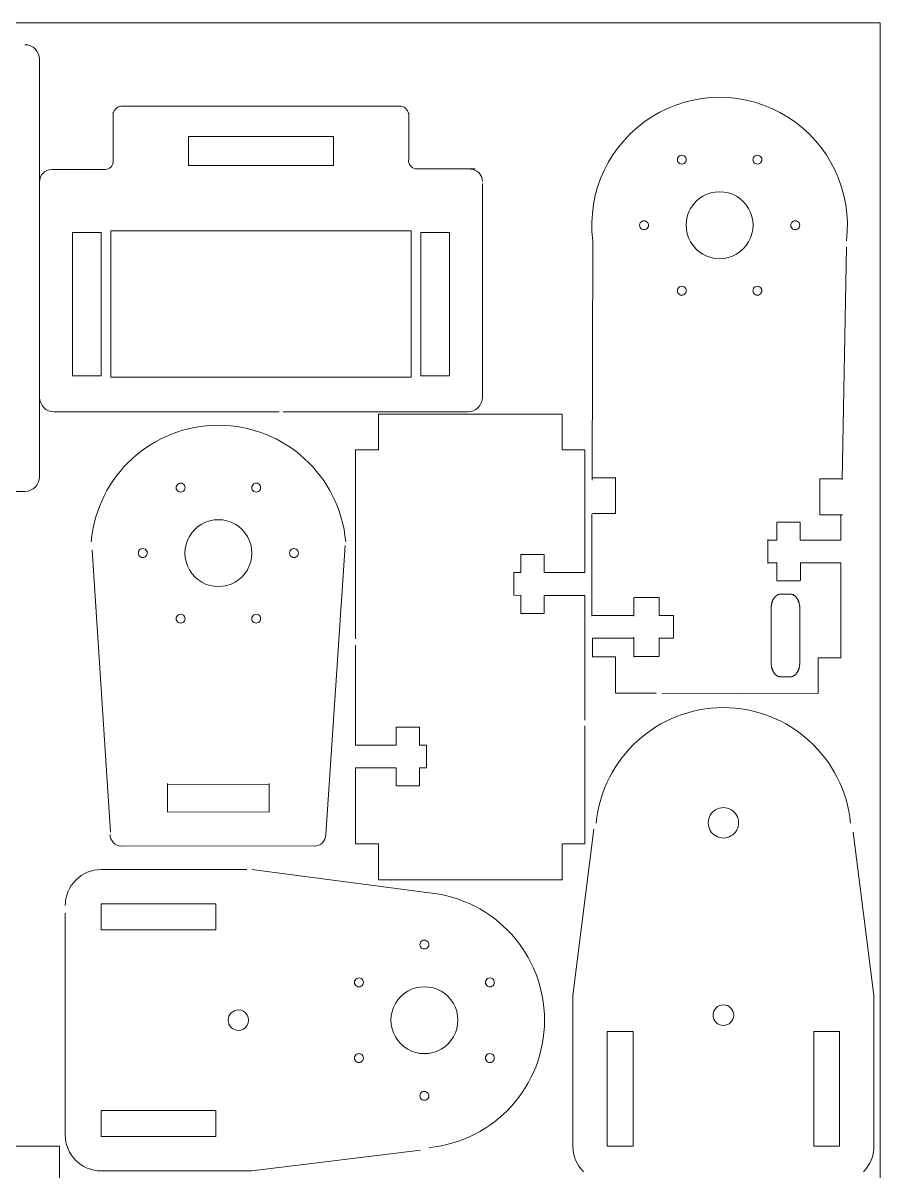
# Model space of a CAD drawing. Header units: centimetres. Extents: x -14.4 to 14.4, y -14.4 to 14.4.
# Drawn here: x 2.64 to 14.45, y -1.36 to 14.45 of the extents above; entities that cross this region are included whole.
import ezdxf

# ---------------------------------------------------------------- set-up
doc = ezdxf.new("R2010")
doc.units = ezdxf.units.CM
doc.header["$MEASUREMENT"] = 0
doc.layers.add('Ebene 1', color=7, linetype='Continuous')

msp = doc.modelspace()

# ---------------------------------------------------------------- linework, layer by layer
at = {"layer": 'Ebene 1', "lineweight": 9}
for points in [[(14.44708, 14.44997), (14.44708, 14.44997), (-14.44708, 14.44997), (-14.44708, 14.44997)], [(14.44708, -14.44997), (14.44708, -14.44997), (14.44708, 14.44997), (14.44708, 14.44997)], [(2.66414, 14.15062), (2.77427, 14.15062), (2.86355, 14.06134), (2.86355, 13.95117)], [(2.86355, 13.95117), (2.86355, 13.95117), (2.86355, 8.19889), (2.86355, 8.19889)], [(13.17771, 13.15335), (12.60267, 13.51726), (11.8696, 13.51726), (11.29469, 13.15335)], [(3.87881, 13.1983), (3.89019, 13.25975), (3.94421, 13.30633), (4.00904, 13.30633)], [(7.82191, 13.30633), (7.82191, 13.30633), (4.00905, 13.30633), (4.00905, 13.30633)], [(7.95216, 13.1983), (7.94079, 13.25975), (7.88676, 13.30633), (7.82194, 13.30633)], [(3.87976, 12.54251), (3.87976, 12.55547), (3.87712, 13.20758), (3.87976, 13.21976)], [(7.95121, 12.54914), (7.95121, 12.56184), (7.95385, 13.19936), (7.95121, 13.21144)], [(11.29469, 13.15335), (10.71965, 12.78946), (10.40579, 12.12676), (10.48838, 11.45131)], [(13.9839, 11.45131), (14.06649, 12.12676), (13.75262, 12.78946), (13.17771, 13.15335)], [(6.9153, 12.88434), (6.9153, 12.88434), (4.91572, 12.88434), (4.91572, 12.88434)], [(4.91572, 12.88434), (4.91572, 12.88434), (4.91572, 12.48857), (4.91572, 12.48857)], [(6.9153, 12.48857), (6.9153, 12.48857), (6.9153, 12.88434), (6.9153, 12.88434)], [(3.87981, 12.54589), (3.87981, 12.48376), (3.82945, 12.4333), (3.76728, 12.4333)], [(7.95115, 12.55243), (7.95115, 12.49029), (8.00151, 12.43987), (8.06369, 12.43987)], [(11.66226, 12.53677), (11.65142, 12.55581), (11.65142, 12.57911), (11.66226, 12.5981)], [(11.66226, 12.5981), (11.67337, 12.61715), (11.69341, 12.62876), (11.71537, 12.62876)], [(11.71537, 12.5061), (11.69341, 12.5061), (11.67324, 12.51775), (11.66226, 12.53677)], [(11.71537, 12.62876), (11.73732, 12.62876), (11.75752, 12.61712), (11.7685, 12.5981)], [(11.7685, 12.53677), (11.75765, 12.51772), (11.73724, 12.5061), (11.71537, 12.5061)], [(11.7685, 12.5981), (11.77934, 12.57906), (11.77934, 12.55576), (11.7685, 12.53677)], [(12.70388, 12.53677), (12.69278, 12.55581), (12.69278, 12.57911), (12.70388, 12.5981)], [(12.70388, 12.5981), (12.715, 12.61715), (12.73503, 12.62876), (12.75699, 12.62876)], [(12.75699, 12.5061), (12.73503, 12.5061), (12.71486, 12.51775), (12.70388, 12.53677)], [(12.75699, 12.62876), (12.77894, 12.62876), (12.79915, 12.61712), (12.81012, 12.5981)], [(12.81012, 12.53677), (12.79901, 12.51772), (12.77886, 12.5061), (12.75699, 12.5061)], [(12.81012, 12.5981), (12.82096, 12.57906), (12.82096, 12.55576), (12.81012, 12.53677)], [(2.86355, 12.26248), (2.86355, 12.3561), (2.9394, 12.43204), (3.03308, 12.43204)], [(3.03199, 12.43381), (3.03199, 12.43381), (3.77178, 12.43381), (3.77178, 12.43381)], [(4.91572, 12.48857), (4.91572, 12.48857), (6.9153, 12.48857), (6.9153, 12.48857)], [(8.86866, 12.44035), (8.86866, 12.44035), (8.05919, 12.44035), (8.05919, 12.44035)], [(8.96741, 12.26904), (8.96741, 12.36265), (8.89156, 12.4386), (8.79789, 12.4386)], [(2.86559, 12.26248), (2.86559, 12.26248), (2.86559, 9.29405), (2.86559, 9.29405)], [(8.96702, 9.29405), (8.96702, 9.29405), (8.96702, 12.23838), (8.96702, 12.23838)], [(11.83665, 11.89572), (11.91906, 12.03841), (12.07139, 12.12615), (12.23621, 12.12596)], [(12.23621, 12.12596), (12.40088, 12.12596), (12.55322, 12.03841), (12.63573, 11.89572)], [(11.83665, 11.43459), (11.75427, 11.57725), (11.75427, 11.75307), (11.83665, 11.89572)], [(12.63573, 11.89572), (12.71811, 11.75307), (12.71811, 11.57725), (12.63573, 11.43459)], [(11.14134, 11.69589), (11.15246, 11.71493), (11.1726, 11.72655), (11.19458, 11.72655)], [(11.19458, 11.72655), (11.21654, 11.72655), (11.23679, 11.71491), (11.2478, 11.69589)], [(13.2246, 11.69589), (13.23544, 11.71493), (13.25584, 11.72655), (13.2778, 11.72655)], [(13.2778, 11.72655), (13.29975, 11.72655), (13.32003, 11.71491), (13.33101, 11.69589)], [(3.31856, 11.56591), (3.31856, 11.56591), (3.71421, 11.56591), (3.71421, 11.56591)], [(3.31856, 9.59299), (3.31856, 9.59299), (3.31856, 11.56591), (3.31856, 11.56591)], [(3.71421, 11.56591), (3.71421, 11.56591), (3.71421, 9.59299), (3.71421, 9.59299)], [(3.84702, 11.58799), (3.84702, 11.58799), (7.98394, 11.58799), (7.98394, 11.58799)], [(3.84702, 9.5709), (3.84702, 9.5709), (3.84702, 11.58799), (3.84702, 11.58799)], [(7.98394, 11.58799), (7.98394, 11.58799), (7.98394, 9.5709), (7.98394, 9.5709)], [(8.11676, 11.56591), (8.11676, 11.56591), (8.5124, 11.56591), (8.5124, 11.56591)], [(8.11676, 9.59299), (8.11676, 9.59299), (8.11676, 11.56591), (8.11676, 11.56591)], [(8.5124, 11.56591), (8.5124, 11.56591), (8.5124, 9.59299), (8.5124, 9.59299)], [(11.14134, 11.63444), (11.13024, 11.65349), (11.13024, 11.67687), (11.14134, 11.69589)], [(11.19458, 11.60386), (11.17263, 11.60386), (11.15232, 11.6155), (11.14134, 11.63444)], [(11.2478, 11.63444), (11.23668, 11.61539), (11.21654, 11.60375), (11.19458, 11.60386)], [(11.2478, 11.69589), (11.2589, 11.67684), (11.2589, 11.65343), (11.2478, 11.63444)], [(13.2246, 11.63444), (13.21348, 11.65349), (13.21348, 11.67687), (13.2246, 11.69589)], [(13.2778, 11.60386), (13.25584, 11.60386), (13.23556, 11.6155), (13.2246, 11.63444)], [(13.33101, 11.63444), (13.31991, 11.61539), (13.29978, 11.60375), (13.2778, 11.60386)], [(13.33101, 11.69589), (13.34211, 11.67684), (13.34211, 11.65343), (13.33101, 11.63444)], [(10.48838, 11.45131), (10.48838, 11.45131), (10.47885, 8.15517), (10.47885, 8.15517)], [(12.23621, 11.20435), (12.07139, 11.20435), (11.91906, 11.29191), (11.83665, 11.43459)], [(12.63573, 11.43459), (12.55322, 11.29191), (12.40088, 11.20415), (12.23621, 11.20435)], [(13.92538, 8.16311), (13.92538, 8.16311), (13.98355, 11.36807), (13.98355, 11.36807)], [(11.66215, 10.73222), (11.65105, 10.75126), (11.65105, 10.77465), (11.66215, 10.79367)], [(11.66215, 10.79367), (11.67299, 10.8127), (11.69341, 10.82432), (11.71537, 10.82424)], [(11.71537, 10.82424), (11.73732, 10.82424), (11.7576, 10.81261), (11.76861, 10.79367)], [(11.76861, 10.79367), (11.77945, 10.77463), (11.77945, 10.75122), (11.76861, 10.73222)], [(12.70377, 10.73222), (12.69267, 10.75126), (12.69267, 10.77465), (12.70377, 10.79367)], [(12.70377, 10.79367), (12.71463, 10.8127), (12.73503, 10.82432), (12.75699, 10.82424)], [(12.75699, 10.82424), (12.77894, 10.82424), (12.79925, 10.81261), (12.81023, 10.79367)], [(12.81023, 10.79367), (12.82107, 10.77463), (12.82107, 10.75122), (12.81023, 10.73222)], [(11.71537, 10.70154), (11.69341, 10.70154), (11.67313, 10.71318), (11.66215, 10.73222)], [(11.76861, 10.73222), (11.75749, 10.71318), (11.73735, 10.70154), (11.71537, 10.70154)], [(12.75699, 10.70154), (12.73503, 10.70154), (12.71475, 10.71318), (12.70377, 10.73222)], [(12.81023, 10.73222), (12.79912, 10.71318), (12.77897, 10.70154), (12.75699, 10.70154)], [(3.71421, 9.59299), (3.71421, 9.59299), (3.31856, 9.59299), (3.31856, 9.59299)], [(7.98394, 9.5709), (7.98394, 9.5709), (3.84702, 9.5709), (3.84702, 9.5709)], [(8.5124, 9.59299), (8.5124, 9.59299), (8.11676, 9.59299), (8.11676, 9.59299)], [(2.86559, 9.29405), (2.86559, 9.24152), (2.88649, 9.19113), (2.92354, 9.15405)], [(8.90905, 9.15405), (8.94623, 9.19113), (8.96702, 9.24152), (8.96702, 9.29405)], [(2.92354, 9.15405), (2.96063, 9.11694), (3.01099, 9.09614), (3.06343, 9.09614)], [(3.06343, 9.09614), (3.06343, 9.09614), (6.16889, 9.09614), (6.16889, 9.09614)], [(6.22089, 9.09614), (6.22089, 9.09614), (8.7692, 9.09614), (8.7692, 9.09614)], [(7.53367, 8.57007), (7.53367, 8.57007), (7.53367, 9.06475), (7.53367, 9.06475)], [(7.53367, 9.06475), (7.53367, 9.06475), (10.06462, 9.06475), (10.06462, 9.06475)], [(8.7692, 9.09614), (8.82172, 9.09614), (8.87197, 9.11705), (8.90905, 9.15405)], [(10.06462, 9.06475), (10.06462, 9.06475), (10.06462, 8.57007), (10.06462, 8.57007)], [(3.57557, 7.30628), (3.65668, 8.21472), (4.41766, 8.91095), (5.32958, 8.91085)], [(5.32958, 8.91085), (6.24144, 8.91085), (7.00234, 8.21432), (7.08325, 7.30586)], [(7.21962, 5.97135), (7.21962, 5.97135), (7.21962, 8.57007), (7.21962, 8.57007)], [(7.21962, 8.57007), (7.21962, 8.57007), (7.53367, 8.57007), (7.53367, 8.57007)], [(10.06462, 8.57007), (10.06462, 8.57007), (10.37867, 8.57007), (10.37867, 8.57007)], [(10.37867, 8.57007), (10.37867, 8.57007), (10.37867, 6.88179), (10.37867, 6.88179)], [(2.86355, 8.19889), (2.86355, 8.08873), (2.77427, 7.99944), (2.66414, 7.99944)], [(4.74726, 8.05199), (4.74726, 8.07394), (4.7589, 8.09419), (4.77783, 8.10518)], [(4.77783, 8.10518), (4.79687, 8.11628), (4.82025, 8.11628), (4.83926, 8.10518)], [(4.83926, 8.10518), (4.85831, 8.09433), (4.86992, 8.07394), (4.86992, 8.05199)], [(5.78888, 8.05199), (5.78888, 8.07394), (5.80052, 8.09419), (5.81942, 8.10518)], [(5.81942, 8.10518), (5.83847, 8.11628), (5.86188, 8.11628), (5.88087, 8.10518)], [(5.88087, 8.10518), (5.8999, 8.09433), (5.91154, 8.07394), (5.91154, 8.05199)], [(10.47888, 8.18641), (10.47888, 8.18641), (10.79293, 8.18641), (10.79293, 8.18641)], [(10.80018, 8.18908), (10.80018, 8.18908), (10.80018, 7.69438), (10.80018, 7.69438)], [(13.6173, 7.67717), (13.6173, 7.67717), (13.6173, 8.17187), (13.6173, 8.17187)], [(13.6173, 8.17187), (13.6173, 8.17187), (13.93135, 8.17187), (13.93135, 8.17187)], [(2.66414, 7.99944), (2.66414, 7.99944), (0.07767, 7.99944), (0.07767, 7.99944)], [(4.77783, 7.99874), (4.75879, 8.00985), (4.74715, 8.03001), (4.74726, 8.05199)], [(4.83926, 7.99874), (4.82022, 7.98762), (4.79682, 7.98762), (4.77783, 7.99874)], [(4.86992, 8.05199), (4.86992, 8.03002), (4.85828, 8.00971), (4.83926, 7.99874)], [(5.81942, 7.99874), (5.80039, 8.00985), (5.78878, 8.03001), (5.78888, 8.05199)], [(5.88087, 7.99874), (5.86183, 7.98762), (5.83844, 7.98762), (5.81942, 7.99874)], [(5.91154, 8.05199), (5.91154, 8.03002), (5.8999, 8.00971), (5.88087, 7.99874)], [(5.09902, 7.54887), (5.24157, 7.63108), (5.41715, 7.63108), (5.55977, 7.54887)], [(10.47682, 7.6846), (10.47682, 7.6846), (10.47682, 6.28135), (10.47682, 6.28135)], [(10.80018, 7.69438), (10.80018, 7.69438), (10.48611, 7.69438), (10.48611, 7.69438)], [(13.93135, 7.67717), (13.93135, 7.67717), (13.6173, 7.67717), (13.6173, 7.67717)], [(13.90676, 7.32803), (13.90676, 7.32803), (13.90676, 7.68251), (13.90676, 7.68251)], [(4.86863, 7.14974), (4.86863, 7.31438), (4.95648, 7.46656), (5.09902, 7.54887)], [(5.55977, 7.54887), (5.70232, 7.46656), (5.79007, 7.31438), (5.79007, 7.14974)], [(13.02674, 7.32803), (13.02674, 7.32803), (13.02674, 7.57534), (13.02674, 7.57534)], [(13.02674, 7.57534), (13.02674, 7.57534), (13.34822, 7.57534), (13.34822, 7.57534)], [(13.34822, 7.57534), (13.34822, 7.57534), (13.34822, 7.32803), (13.34822, 7.32803)], [(13.02458, 7.32803), (13.02458, 7.32803), (12.8939, 7.32803), (12.8939, 7.32803)], [(12.90043, 7.33534), (12.90043, 7.33534), (12.90043, 7.00857), (12.90043, 7.00857)], [(13.34822, 7.32803), (13.34822, 7.32803), (13.90676, 7.32803), (13.90676, 7.32803)], [(3.84067, 3.30729), (3.84067, 3.30729), (3.58764, 7.19121), (3.58764, 7.19121)], [(4.25702, 7.09651), (4.23798, 7.10736), (4.22636, 7.12778), (4.22645, 7.14974)], [(4.22645, 7.14974), (4.22645, 7.17169), (4.23809, 7.19201), (4.25702, 7.20296)], [(4.25702, 7.20296), (4.27606, 7.21407), (4.29947, 7.21407), (4.31845, 7.20296)], [(4.31845, 7.20296), (4.3375, 7.19212), (4.34911, 7.17172), (4.34911, 7.14974)], [(4.34911, 7.14974), (4.34911, 7.12778), (4.33747, 7.10749), (4.31845, 7.09651)], [(5.09902, 6.75063), (4.95648, 6.83293), (4.86863, 6.9851), (4.86863, 7.14974)], [(5.79007, 7.14974), (5.79007, 6.9851), (5.70232, 6.83293), (5.55977, 6.75063)], [(6.34027, 7.09651), (6.32123, 7.10736), (6.30959, 7.12778), (6.3097, 7.14974)], [(6.3097, 7.14974), (6.3097, 7.17169), (6.32133, 7.19201), (6.34027, 7.20296)], [(6.34027, 7.20296), (6.3593, 7.21407), (6.38269, 7.21407), (6.40168, 7.20296)], [(6.40168, 7.20296), (6.42072, 7.19212), (6.43232, 7.17172), (6.43232, 7.14974)], [(6.43232, 7.14974), (6.43232, 7.12778), (6.4207, 7.10749), (6.40168, 7.09651)], [(6.81213, 3.27595), (6.81213, 3.27595), (7.07736, 7.2542), (7.07736, 7.2542)], [(9.82018, 7.1291), (9.82018, 7.1291), (9.4987, 7.1291), (9.4987, 7.1291)], [(9.4987, 7.1291), (9.4987, 7.1291), (9.4987, 6.88179), (9.4987, 6.88179)], [(9.82018, 6.88179), (9.82018, 6.88179), (9.82018, 7.1291), (9.82018, 7.1291)], [(4.31845, 7.09651), (4.29941, 7.08541), (4.27601, 7.08541), (4.25702, 7.09651)], [(6.40168, 7.09651), (6.38264, 7.08541), (6.35926, 7.08541), (6.34027, 7.09651)], [(13.02083, 7.01389), (13.02083, 7.01389), (12.90372, 7.01389), (12.90372, 7.01389)], [(13.02674, 7.01923), (13.02674, 7.01923), (13.02674, 6.77187), (13.02674, 6.77187)], [(13.90676, 7.01389), (13.90676, 7.01389), (13.34822, 7.01389), (13.34822, 7.01389)], [(13.34971, 6.77187), (13.34971, 6.77187), (13.34971, 7.01923), (13.34971, 7.01923)], [(13.90676, 5.70956), (13.90676, 5.70956), (13.90676, 7.01389), (13.90676, 7.01389)], [(9.4987, 6.88179), (9.4987, 6.88179), (9.39975, 6.88179), (9.39975, 6.88179)], [(9.39975, 6.88179), (9.39975, 6.88179), (9.39975, 6.56764), (9.39975, 6.56764)], [(10.37867, 6.88179), (10.37867, 6.88179), (9.82018, 6.88179), (9.82018, 6.88179)], [(5.55977, 6.75063), (5.41715, 6.66831), (5.24157, 6.66831), (5.09902, 6.75063)], [(13.34822, 6.76653), (13.34822, 6.76653), (13.02674, 6.76653), (13.02674, 6.76653)], [(9.39995, 6.56896), (9.39995, 6.56896), (9.50358, 6.56632), (9.50358, 6.56632)], [(9.4987, 6.56764), (9.4987, 6.56764), (9.4987, 6.32029), (9.4987, 6.32029)], [(9.82018, 6.32029), (9.82018, 6.32029), (9.82018, 6.56764), (9.82018, 6.56764)], [(9.82018, 6.56764), (9.82018, 6.56764), (10.37867, 6.56764), (10.37867, 6.56764)], [(10.37867, 6.56764), (10.37867, 6.56764), (10.37867, 4.8488), (10.37867, 4.8488)], [(11.05392, 6.28047), (11.05392, 6.28047), (11.05392, 6.53898), (11.05392, 6.53898)], [(11.06114, 6.53849), (11.06114, 6.53849), (11.40486, 6.53849), (11.40486, 6.53849)], [(11.40486, 6.53849), (11.40486, 6.53849), (11.40486, 6.29117), (11.40486, 6.29117)], [(12.96206, 6.48368), (12.96206, 6.48368), (12.95942, 6.47918), (12.95942, 6.47918)], [(12.96364, 6.48802), (12.96364, 6.48802), (12.961, 6.48379), (12.961, 6.48379)], [(12.96542, 6.49238), (12.96542, 6.49238), (12.96278, 6.48815), (12.96278, 6.48815)], [(12.96722, 6.49664), (12.96722, 6.49664), (12.96456, 6.49241), (12.96456, 6.49241)], [(12.96906, 6.50087), (12.96906, 6.50087), (12.96642, 6.49664), (12.96642, 6.49664)], [(12.97104, 6.50494), (12.97104, 6.50494), (12.9684, 6.50098), (12.9684, 6.50098)], [(12.97303, 6.5091), (12.97303, 6.5091), (12.97038, 6.50487), (12.97038, 6.50487)], [(12.97523, 6.51306), (12.97523, 6.51306), (12.97259, 6.5091), (12.97259, 6.5091)], [(12.9774, 6.51701), (12.9774, 6.51701), (12.97475, 6.51304), (12.97475, 6.51304)], [(12.97967, 6.52087), (12.97967, 6.52087), (12.97703, 6.5169), (12.97703, 6.5169)], [(12.98194, 6.52462), (12.98194, 6.52462), (12.9793, 6.52092), (12.9793, 6.52092)], [(12.98432, 6.52831), (12.98432, 6.52831), (12.98168, 6.5246), (12.98168, 6.5246)], [(12.98678, 6.53185), (12.98678, 6.53185), (12.98414, 6.52841), (12.98414, 6.52841)], [(12.98925, 6.53532), (12.98925, 6.53532), (12.98661, 6.53188), (12.98661, 6.53188)], [(12.99183, 6.53867), (12.99183, 6.53867), (12.98919, 6.53523), (12.98919, 6.53523)], [(12.9945, 6.54195), (12.9945, 6.54195), (12.99186, 6.53878), (12.99186, 6.53878)], [(12.99717, 6.54513), (12.99717, 6.54513), (12.99453, 6.54195), (12.99453, 6.54195)], [(12.99984, 6.5482), (12.99984, 6.5482), (12.9972, 6.54502), (12.9972, 6.54502)], [(13.00262, 6.55116), (13.00262, 6.55116), (12.99998, 6.54825), (12.99998, 6.54825)], [(13.00537, 6.55402), (13.00537, 6.55402), (13.00273, 6.5511), (13.00273, 6.5511)], [(13.00826, 6.55672), (13.00826, 6.55672), (13.00535, 6.55407), (13.00535, 6.55407)], [(13.01111, 6.55928), (13.01111, 6.55928), (13.00821, 6.55663), (13.00821, 6.55663)], [(13.01408, 6.56174), (13.01408, 6.56174), (13.01117, 6.5591), (13.01117, 6.5591)], [(13.01704, 6.56412), (13.01704, 6.56412), (13.01412, 6.56148), (13.01412, 6.56148)], [(13.02003, 6.56639), (13.02003, 6.56639), (13.01712, 6.56375), (13.01712, 6.56375)], [(13.02299, 6.56845), (13.02299, 6.56845), (13.02008, 6.56581), (13.02008, 6.56581)], [(13.02605, 6.57044), (13.02605, 6.57044), (13.02289, 6.56779), (13.02289, 6.56779)], [(13.02903, 6.57232), (13.02903, 6.57232), (13.02611, 6.56968), (13.02611, 6.56968)], [(13.03208, 6.57412), (13.03208, 6.57412), (13.02892, 6.57147), (13.02892, 6.57147)], [(13.03515, 6.57568), (13.03515, 6.57568), (13.03198, 6.57304), (13.03198, 6.57304)], [(13.03822, 6.57717), (13.03822, 6.57717), (13.03505, 6.57451), (13.03505, 6.57451)], [(13.04128, 6.57854), (13.04128, 6.57854), (13.03812, 6.57589), (13.03812, 6.57589)], [(13.04435, 6.57984), (13.04435, 6.57984), (13.04119, 6.57984), (13.04119, 6.57984)], [(13.04742, 6.58102), (13.04742, 6.58102), (13.04426, 6.58102), (13.04426, 6.58102)], [(13.05049, 6.582), (13.05049, 6.582), (13.04733, 6.582), (13.04733, 6.582)], [(13.05356, 6.5829), (13.05356, 6.5829), (13.05039, 6.5829), (13.05039, 6.5829)], [(13.0566, 6.58369), (13.0566, 6.58369), (13.05343, 6.58369), (13.05343, 6.58369)], [(13.05969, 6.58438), (13.05969, 6.58438), (13.05653, 6.58438), (13.05653, 6.58438)], [(13.06276, 6.585), (13.06276, 6.585), (13.0596, 6.585), (13.0596, 6.585)], [(13.06572, 6.58538), (13.06572, 6.58538), (13.06282, 6.58538), (13.06282, 6.58538)], [(13.0688, 6.58575), (13.0688, 6.58575), (13.06562, 6.58575), (13.06562, 6.58575)], [(13.07176, 6.58607), (13.07176, 6.58607), (13.06884, 6.58607), (13.06884, 6.58607)], [(13.07464, 6.58629), (13.07464, 6.58629), (13.07173, 6.58629), (13.07173, 6.58629)], [(13.0776, 6.58629), (13.0776, 6.58629), (13.07469, 6.58629), (13.07469, 6.58629)], [(13.20944, 6.58629), (13.20944, 6.58629), (13.0776, 6.58629), (13.0776, 6.58629)], [(13.21242, 6.58629), (13.21242, 6.58629), (13.20952, 6.58629), (13.20952, 6.58629)], [(13.21539, 6.58607), (13.21539, 6.58607), (13.21248, 6.58607), (13.21248, 6.58607)], [(13.21835, 6.58575), (13.21835, 6.58575), (13.21543, 6.58575), (13.21543, 6.58575)], [(13.22134, 6.58538), (13.22134, 6.58538), (13.21843, 6.58538), (13.21843, 6.58538)], [(13.22441, 6.585), (13.22441, 6.585), (13.22123, 6.585), (13.22123, 6.585)], [(13.22735, 6.58438), (13.22735, 6.58438), (13.22443, 6.58438), (13.22443, 6.58438)], [(13.23043, 6.58369), (13.23043, 6.58369), (13.22727, 6.58369), (13.22727, 6.58369)], [(13.2335, 6.5829), (13.2335, 6.5829), (13.23034, 6.5829), (13.23034, 6.5829)], [(13.23657, 6.582), (13.23657, 6.582), (13.2334, 6.582), (13.2334, 6.582)], [(13.23961, 6.58102), (13.23961, 6.58102), (13.23644, 6.58102), (13.23644, 6.58102)], [(13.24268, 6.57984), (13.24268, 6.57984), (13.23977, 6.57984), (13.23977, 6.57984)], [(13.24577, 6.57854), (13.24577, 6.57854), (13.24259, 6.57854), (13.24259, 6.57854)], [(13.24881, 6.57717), (13.24881, 6.57717), (13.24565, 6.57981), (13.24565, 6.57981)], [(13.25188, 6.57568), (13.25188, 6.57568), (13.24872, 6.57832), (13.24872, 6.57832)], [(13.25495, 6.57412), (13.25495, 6.57412), (13.25179, 6.57677), (13.25179, 6.57677)], [(13.25802, 6.57232), (13.25802, 6.57232), (13.25484, 6.57496), (13.25484, 6.57496)], [(13.26109, 6.57044), (13.26109, 6.57044), (13.25791, 6.57309), (13.25791, 6.57309)], [(13.26405, 6.56845), (13.26405, 6.56845), (13.26114, 6.5711), (13.26114, 6.5711)], [(13.26711, 6.56639), (13.26711, 6.56639), (13.26395, 6.56905), (13.26395, 6.56905)], [(13.27011, 6.56412), (13.27011, 6.56412), (13.2672, 6.56676), (13.2672, 6.56676)], [(13.27304, 6.56174), (13.27304, 6.56174), (13.27013, 6.56438), (13.27013, 6.56438)], [(13.27592, 6.55928), (13.27592, 6.55928), (13.27302, 6.56193), (13.27302, 6.56193)], [(13.27881, 6.55672), (13.27881, 6.55672), (13.27589, 6.55936), (13.27589, 6.55936)], [(13.28166, 6.55402), (13.28166, 6.55402), (13.27875, 6.55666), (13.27875, 6.55666)], [(13.28444, 6.55116), (13.28444, 6.55116), (13.28179, 6.55407), (13.28179, 6.55407)], [(13.28722, 6.5482), (13.28722, 6.5482), (13.28457, 6.5511), (13.28457, 6.5511)], [(13.28997, 6.54513), (13.28997, 6.54513), (13.28733, 6.54831), (13.28733, 6.54831)], [(13.29264, 6.54195), (13.29264, 6.54195), (13.28999, 6.54513), (13.28999, 6.54513)], [(13.29521, 6.53867), (13.29521, 6.53867), (13.29255, 6.54185), (13.29255, 6.54185)], [(13.2978, 6.53532), (13.2978, 6.53532), (13.29515, 6.53876), (13.29515, 6.53876)], [(13.30036, 6.53185), (13.30036, 6.53185), (13.29771, 6.53529), (13.29771, 6.53529)], [(13.30274, 6.52831), (13.30274, 6.52831), (13.30009, 6.53174), (13.30009, 6.53174)], [(13.30512, 6.52462), (13.30512, 6.52462), (13.30247, 6.52832), (13.30247, 6.52832)], [(13.30747, 6.52087), (13.30747, 6.52087), (13.30483, 6.52458), (13.30483, 6.52458)], [(13.30975, 6.51701), (13.30975, 6.51701), (13.30711, 6.52098), (13.30711, 6.52098)], [(13.31184, 6.51306), (13.31184, 6.51306), (13.30919, 6.51704), (13.30919, 6.51704)], [(13.314, 6.5091), (13.314, 6.5091), (13.31136, 6.51306), (13.31136, 6.51306)], [(13.3161, 6.50494), (13.3161, 6.50494), (13.31345, 6.50918), (13.31345, 6.50918)], [(13.31798, 6.50087), (13.31798, 6.50087), (13.31533, 6.50485), (13.31533, 6.50485)], [(13.31982, 6.49664), (13.31982, 6.49664), (13.31718, 6.50087), (13.31718, 6.50087)], [(13.32174, 6.49238), (13.32174, 6.49238), (13.31908, 6.49662), (13.31908, 6.49662)], [(13.3234, 6.48802), (13.3234, 6.48802), (13.32075, 6.49225), (13.32075, 6.49225)], [(13.32509, 6.48368), (13.32509, 6.48368), (13.32244, 6.48791), (13.32244, 6.48791)], [(13.32668, 6.47921), (13.32668, 6.47921), (13.32403, 6.48371), (13.32403, 6.48371)], [(12.94592, 6.39722), (12.94592, 6.39722), (12.94592, 6.38848), (12.94592, 6.38848)], [(12.94592, 6.38839), (12.94592, 6.38839), (12.94592, 5.64389), (12.94592, 5.64389)], [(12.94632, 6.40609), (12.94632, 6.40609), (12.94632, 6.39711), (12.94632, 6.39711)], [(12.94692, 6.4152), (12.94692, 6.4152), (12.94692, 6.4062), (12.94692, 6.4062)], [(12.9479, 6.4243), (12.9479, 6.4243), (12.9479, 6.4153), (12.9479, 6.4153)], [(12.95079, 6.44281), (12.95079, 6.44281), (12.94815, 6.43356), (12.94815, 6.43356)], [(12.94921, 6.4336), (12.94921, 6.4336), (12.94921, 6.42435), (12.94921, 6.42435)], [(12.95277, 6.45202), (12.95277, 6.45202), (12.95013, 6.44275), (12.95013, 6.44275)], [(12.95375, 6.45657), (12.95375, 6.45657), (12.95375, 6.45207), (12.95375, 6.45207)], [(12.95751, 6.47032), (12.95751, 6.47032), (12.95486, 6.46582), (12.95486, 6.46582)], [(12.95492, 6.46122), (12.95492, 6.46122), (12.95492, 6.45646), (12.95492, 6.45646)], [(12.95621, 6.46578), (12.95621, 6.46578), (12.95621, 6.46128), (12.95621, 6.46128)], [(12.95899, 6.47476), (12.95899, 6.47476), (12.95635, 6.47026), (12.95635, 6.47026)], [(12.96046, 6.47921), (12.96046, 6.47921), (12.95782, 6.47471), (12.95782, 6.47471)], [(13.32816, 6.47476), (13.32816, 6.47476), (13.32551, 6.47926), (13.32551, 6.47926)], [(13.32954, 6.47032), (13.32954, 6.47032), (13.32688, 6.47482), (13.32688, 6.47482)], [(13.33093, 6.46578), (13.33093, 6.46578), (13.32829, 6.47026), (13.32829, 6.47026)], [(13.33331, 6.45657), (13.33331, 6.45657), (13.33067, 6.46133), (13.33067, 6.46133)], [(13.33213, 6.46122), (13.33213, 6.46122), (13.33213, 6.46572), (13.33213, 6.46572)], [(13.33628, 6.44281), (13.33628, 6.44281), (13.33363, 6.45207), (13.33363, 6.45207)], [(13.3344, 6.45202), (13.3344, 6.45202), (13.3344, 6.45652), (13.3344, 6.45652)], [(13.33786, 6.4336), (13.33786, 6.4336), (13.33522, 6.44286), (13.33522, 6.44286)], [(13.33916, 6.4243), (13.33916, 6.4243), (13.33651, 6.43356), (13.33651, 6.43356)], [(13.34013, 6.4152), (13.34013, 6.4152), (13.34013, 6.42419), (13.34013, 6.42419)], [(13.34082, 6.40609), (13.34082, 6.40609), (13.34082, 6.41509), (13.34082, 6.41509)], [(13.34122, 6.39722), (13.34122, 6.39722), (13.34096, 6.4062), (13.34096, 6.4062)], [(13.3414, 6.38839), (13.3414, 6.38839), (13.3414, 6.39713), (13.3414, 6.39713)], [(13.3414, 5.64389), (13.3414, 5.64389), (13.3414, 6.38839), (13.3414, 6.38839)], [(4.77783, 6.19419), (4.75879, 6.20531), (4.74715, 6.22554), (4.74726, 6.24751)], [(4.74726, 6.24751), (4.74726, 6.26948), (4.7589, 6.28976), (4.77783, 6.30077)], [(4.77783, 6.30077), (4.79687, 6.31162), (4.82025, 6.31162), (4.83926, 6.30077)], [(4.83926, 6.19419), (4.82022, 6.18308), (4.79682, 6.18308), (4.77783, 6.19419)], [(4.83926, 6.30077), (4.85831, 6.28965), (4.86992, 6.2695), (4.86992, 6.24751)], [(4.86992, 6.24751), (4.86992, 6.22556), (4.85828, 6.20528), (4.83926, 6.19419)], [(5.81942, 6.19419), (5.80039, 6.20531), (5.78878, 6.22554), (5.78888, 6.24751)], [(5.78888, 6.24751), (5.78888, 6.26948), (5.80052, 6.28976), (5.81942, 6.30077)], [(5.81942, 6.30077), (5.83847, 6.31162), (5.86188, 6.31162), (5.88087, 6.30077)], [(5.88087, 6.19419), (5.86183, 6.18308), (5.83844, 6.18308), (5.81942, 6.19419)], [(5.88087, 6.30077), (5.8999, 6.28965), (5.91154, 6.2695), (5.91154, 6.24751)], [(5.91154, 6.24751), (5.91154, 6.22556), (5.8999, 6.20528), (5.88087, 6.19419)], [(9.4987, 6.32029), (9.4987, 6.32029), (9.82018, 6.32029), (9.82018, 6.32029)], [(10.48611, 6.29117), (10.48611, 6.29117), (11.05392, 6.29117), (11.05392, 6.29117)], [(11.40486, 6.29117), (11.40486, 6.29117), (11.6027, 6.29117), (11.6027, 6.29117)], [(11.6027, 6.29117), (11.6027, 6.29117), (11.6027, 5.977), (11.6027, 5.977)], [(7.21962, 4.50723), (7.21962, 4.50723), (7.21962, 5.88041), (7.21962, 5.88041)], [(10.48611, 5.977), (10.48611, 5.977), (10.48611, 5.72144), (10.48611, 5.72144)], [(11.05895, 5.977), (11.05895, 5.977), (10.48611, 5.977), (10.48611, 5.977)], [(11.05441, 5.71741), (11.05441, 5.71741), (11.05441, 5.99209), (11.05441, 5.99209)], [(11.6027, 5.977), (11.6027, 5.977), (11.40486, 5.977), (11.40486, 5.977)], [(11.40486, 5.977), (11.40486, 5.977), (11.40486, 5.72964), (11.40486, 5.72964)], [(10.48611, 5.72144), (10.48611, 5.72144), (10.80018, 5.72144), (10.80018, 5.72144)], [(10.80018, 5.72144), (10.80018, 5.72144), (10.80018, 5.22666), (10.80018, 5.22666)], [(11.40107, 5.72447), (11.40107, 5.72447), (11.0531, 5.72447), (11.0531, 5.72447)], [(13.59268, 5.21478), (13.59268, 5.21478), (13.59268, 5.70956), (13.59268, 5.70956)], [(13.59268, 5.70956), (13.59268, 5.70956), (13.90676, 5.70956), (13.90676, 5.70956)], [(12.94592, 5.64389), (12.94592, 5.64389), (12.94592, 5.63489), (12.94592, 5.63489)], [(12.94592, 5.635), (12.94592, 5.635), (12.94592, 5.626), (12.94592, 5.626)], [(12.94632, 5.62608), (12.94632, 5.62608), (12.94632, 5.61683), (12.94632, 5.61683)], [(12.94692, 5.61696), (12.94692, 5.61696), (12.94692, 5.60797), (12.94692, 5.60797)], [(12.9479, 5.60786), (12.9479, 5.60786), (12.95056, 5.5986), (12.95056, 5.5986)], [(12.94921, 5.59865), (12.94921, 5.59865), (12.95185, 5.58939), (12.95185, 5.58939)], [(12.95079, 5.58936), (12.95079, 5.58936), (12.95343, 5.58012), (12.95343, 5.58012)], [(12.95277, 5.58016), (12.95277, 5.58016), (12.95277, 5.57567), (12.95277, 5.57567)], [(12.95375, 5.57562), (12.95375, 5.57562), (12.9564, 5.57112), (12.9564, 5.57112)], [(12.95492, 5.57098), (12.95492, 5.57098), (12.95756, 5.56649), (12.95756, 5.56649)], [(12.95621, 5.56641), (12.95621, 5.56641), (12.95885, 5.56191), (12.95885, 5.56191)], [(12.95751, 5.56196), (12.95751, 5.56196), (12.96015, 5.55746), (12.96015, 5.55746)], [(12.95899, 5.55741), (12.95899, 5.55741), (12.96163, 5.55292), (12.96163, 5.55292)], [(12.96046, 5.55295), (12.96046, 5.55295), (12.96312, 5.54845), (12.96312, 5.54845)], [(12.96206, 5.54851), (12.96206, 5.54851), (12.9647, 5.54427), (12.9647, 5.54427)], [(12.96364, 5.54414), (12.96364, 5.54414), (12.96628, 5.5399), (12.96628, 5.5399)], [(12.96542, 5.53979), (12.96542, 5.53979), (12.96806, 5.53557), (12.96806, 5.53557)], [(12.96722, 5.53554), (12.96722, 5.53554), (12.96986, 5.5313), (12.96986, 5.5313)], [(13.31798, 5.53139), (13.31798, 5.53139), (13.32062, 5.53562), (13.32062, 5.53562)], [(13.31982, 5.53554), (13.31982, 5.53554), (13.32247, 5.53977), (13.32247, 5.53977)], [(13.32174, 5.53979), (13.32174, 5.53979), (13.32438, 5.54403), (13.32438, 5.54403)], [(13.3234, 5.54414), (13.3234, 5.54414), (13.32604, 5.54837), (13.32604, 5.54837)], [(13.32509, 5.54851), (13.32509, 5.54851), (13.32774, 5.55299), (13.32774, 5.55299)], [(13.32668, 5.55295), (13.32668, 5.55295), (13.32932, 5.55744), (13.32932, 5.55744)], [(13.32816, 5.55741), (13.32816, 5.55741), (13.3308, 5.56191), (13.3308, 5.56191)], [(13.32954, 5.56196), (13.32954, 5.56196), (13.32954, 5.56646), (13.32954, 5.56646)], [(13.33093, 5.56641), (13.33093, 5.56641), (13.33093, 5.57091), (13.33093, 5.57091)], [(13.33213, 5.57098), (13.33213, 5.57098), (13.33477, 5.57548), (13.33477, 5.57548)], [(13.33331, 5.57562), (13.33331, 5.57562), (13.33331, 5.58012), (13.33331, 5.58012)], [(13.3344, 5.58016), (13.3344, 5.58016), (13.33704, 5.58942), (13.33704, 5.58942)], [(13.33628, 5.58936), (13.33628, 5.58936), (13.33892, 5.59863), (13.33892, 5.59863)], [(13.33786, 5.59865), (13.33786, 5.59865), (13.33786, 5.60792), (13.33786, 5.60792)], [(13.33916, 5.60786), (13.33916, 5.60786), (13.33916, 5.61685), (13.33916, 5.61685)], [(13.34013, 5.61696), (13.34013, 5.61696), (13.34013, 5.62622), (13.34013, 5.62622)], [(13.34082, 5.62608), (13.34082, 5.62608), (13.34108, 5.63508), (13.34108, 5.63508)], [(13.34122, 5.635), (13.34122, 5.635), (13.34122, 5.64399), (13.34122, 5.64399)], [(12.96906, 5.53139), (12.96906, 5.53139), (12.9717, 5.52716), (12.9717, 5.52716)], [(12.97104, 5.52723), (12.97104, 5.52723), (12.9737, 5.523), (12.9737, 5.523)], [(12.97303, 5.52309), (12.97303, 5.52309), (12.97568, 5.51911), (12.97568, 5.51911)], [(12.97523, 5.51911), (12.97523, 5.51911), (12.97787, 5.51515), (12.97787, 5.51515)], [(12.9774, 5.51515), (12.9774, 5.51515), (12.98004, 5.51144), (12.98004, 5.51144)], [(12.97967, 5.51131), (12.97967, 5.51131), (12.98231, 5.50761), (12.98231, 5.50761)], [(12.98194, 5.50755), (12.98194, 5.50755), (12.98458, 5.50385), (12.98458, 5.50385)], [(12.98432, 5.50388), (12.98432, 5.50388), (12.98696, 5.50017), (12.98696, 5.50017)], [(12.98678, 5.50031), (12.98678, 5.50031), (12.98943, 5.49687), (12.98943, 5.49687)], [(12.98925, 5.49687), (12.98925, 5.49687), (12.99189, 5.49343), (12.99189, 5.49343)], [(12.99183, 5.49349), (12.99183, 5.49349), (12.99448, 5.49031), (12.99448, 5.49031)], [(12.9945, 5.49022), (12.9945, 5.49022), (12.99715, 5.48706), (12.99715, 5.48706)], [(12.99717, 5.48706), (12.99717, 5.48706), (12.99983, 5.48414), (12.99983, 5.48414)], [(12.99984, 5.48402), (12.99984, 5.48402), (13.0025, 5.4811), (13.0025, 5.4811)], [(13.00262, 5.48102), (13.00262, 5.48102), (13.00528, 5.47838), (13.00528, 5.47838)], [(13.00537, 5.47825), (13.00537, 5.47825), (13.00829, 5.47533), (13.00829, 5.47533)], [(13.00826, 5.47547), (13.00826, 5.47547), (13.01117, 5.47283), (13.01117, 5.47283)], [(13.01111, 5.47293), (13.01111, 5.47293), (13.01403, 5.47028), (13.01403, 5.47028)], [(13.01408, 5.47045), (13.01408, 5.47045), (13.01699, 5.46779), (13.01699, 5.46779)], [(13.01704, 5.46807), (13.01704, 5.46807), (13.01994, 5.46541), (13.01994, 5.46541)], [(13.02003, 5.46578), (13.02003, 5.46578), (13.02293, 5.46314), (13.02293, 5.46314)], [(13.02299, 5.46369), (13.02299, 5.46369), (13.02616, 5.46105), (13.02616, 5.46105)], [(13.02605, 5.46174), (13.02605, 5.46174), (13.02897, 5.45909), (13.02897, 5.45909)], [(13.02903, 5.45987), (13.02903, 5.45987), (13.03219, 5.45721), (13.03219, 5.45721)], [(13.03208, 5.45806), (13.03208, 5.45806), (13.03526, 5.45542), (13.03526, 5.45542)], [(13.03515, 5.45651), (13.03515, 5.45651), (13.03833, 5.45385), (13.03833, 5.45385)], [(13.03822, 5.45502), (13.03822, 5.45502), (13.04139, 5.45238), (13.04139, 5.45238)], [(13.04128, 5.45362), (13.04128, 5.45362), (13.04446, 5.45362), (13.04446, 5.45362)], [(13.04435, 5.45232), (13.04435, 5.45232), (13.04753, 5.45232), (13.04753, 5.45232)], [(13.04742, 5.45126), (13.04742, 5.45126), (13.0506, 5.45126), (13.0506, 5.45126)], [(13.05049, 5.45015), (13.05049, 5.45015), (13.05367, 5.45015), (13.05367, 5.45015)], [(13.05356, 5.44928), (13.05356, 5.44928), (13.05674, 5.44928), (13.05674, 5.44928)], [(13.0566, 5.44846), (13.0566, 5.44846), (13.05978, 5.44846), (13.05978, 5.44846)], [(13.05969, 5.44777), (13.05969, 5.44777), (13.06287, 5.44777), (13.06287, 5.44777)], [(13.06276, 5.44719), (13.06276, 5.44719), (13.06568, 5.44719), (13.06568, 5.44719)], [(13.06572, 5.44679), (13.06572, 5.44679), (13.06864, 5.44679), (13.06864, 5.44679)], [(13.0688, 5.44639), (13.0688, 5.44639), (13.07171, 5.44639), (13.07171, 5.44639)], [(13.07176, 5.4461), (13.07176, 5.4461), (13.07466, 5.4461), (13.07466, 5.4461)], [(13.07464, 5.4459), (13.07464, 5.4459), (13.07755, 5.4459), (13.07755, 5.4459)], [(13.0776, 5.4459), (13.0776, 5.4459), (13.20944, 5.4459), (13.20944, 5.4459)], [(13.20944, 5.4459), (13.20944, 5.4459), (13.21235, 5.4459), (13.21235, 5.4459)], [(13.21242, 5.4459), (13.21242, 5.4459), (13.21534, 5.4459), (13.21534, 5.4459)], [(13.21539, 5.4461), (13.21539, 5.4461), (13.2183, 5.4461), (13.2183, 5.4461)], [(13.21835, 5.44639), (13.21835, 5.44639), (13.22125, 5.44639), (13.22125, 5.44639)], [(13.22134, 5.44679), (13.22134, 5.44679), (13.22452, 5.44679), (13.22452, 5.44679)], [(13.22441, 5.44719), (13.22441, 5.44719), (13.22732, 5.44719), (13.22732, 5.44719)], [(13.22735, 5.44777), (13.22735, 5.44777), (13.23051, 5.44777), (13.23051, 5.44777)], [(13.23043, 5.44846), (13.23043, 5.44846), (13.23361, 5.44846), (13.23361, 5.44846)], [(13.2335, 5.44928), (13.2335, 5.44928), (13.23668, 5.44928), (13.23668, 5.44928)], [(13.23657, 5.45015), (13.23657, 5.45015), (13.23975, 5.45015), (13.23975, 5.45015)], [(13.23961, 5.45126), (13.23961, 5.45126), (13.24279, 5.45126), (13.24279, 5.45126)], [(13.24268, 5.45232), (13.24268, 5.45232), (13.24586, 5.45232), (13.24586, 5.45232)], [(13.24577, 5.45362), (13.24577, 5.45362), (13.24895, 5.45626), (13.24895, 5.45626)], [(13.24881, 5.45502), (13.24881, 5.45502), (13.25199, 5.45766), (13.25199, 5.45766)], [(13.25188, 5.45651), (13.25188, 5.45651), (13.25506, 5.45915), (13.25506, 5.45915)], [(13.25495, 5.45806), (13.25495, 5.45806), (13.25813, 5.4607), (13.25813, 5.4607)], [(13.25802, 5.45987), (13.25802, 5.45987), (13.2612, 5.46251), (13.2612, 5.46251)], [(13.26109, 5.46174), (13.26109, 5.46174), (13.264, 5.46438), (13.264, 5.46438)], [(13.26405, 5.46369), (13.26405, 5.46369), (13.26722, 5.46635), (13.26722, 5.46635)], [(13.26711, 5.46578), (13.26711, 5.46578), (13.27003, 5.46843), (13.27003, 5.46843)], [(13.27011, 5.46807), (13.27011, 5.46807), (13.27302, 5.47071), (13.27302, 5.47071)], [(13.27304, 5.47045), (13.27304, 5.47045), (13.27595, 5.47309), (13.27595, 5.47309)], [(13.27592, 5.47293), (13.27592, 5.47293), (13.27884, 5.47557), (13.27884, 5.47557)], [(13.27881, 5.47547), (13.27881, 5.47547), (13.28171, 5.47838), (13.28171, 5.47838)], [(13.28166, 5.47825), (13.28166, 5.47825), (13.28431, 5.48089), (13.28431, 5.48089)], [(13.28444, 5.48102), (13.28444, 5.48102), (13.28709, 5.48393), (13.28709, 5.48393)], [(13.28722, 5.48402), (13.28722, 5.48402), (13.28986, 5.48692), (13.28986, 5.48692)], [(13.28997, 5.48706), (13.28997, 5.48706), (13.29261, 5.49022), (13.29261, 5.49022)], [(13.29264, 5.49022), (13.29264, 5.49022), (13.29528, 5.4934), (13.29528, 5.4934)], [(13.29521, 5.49349), (13.29521, 5.49349), (13.29785, 5.49693), (13.29785, 5.49693)], [(13.2978, 5.49687), (13.2978, 5.49687), (13.30044, 5.50031), (13.30044, 5.50031)], [(13.30036, 5.50031), (13.30036, 5.50031), (13.30301, 5.50401), (13.30301, 5.50401)], [(13.30274, 5.50388), (13.30274, 5.50388), (13.30539, 5.50758), (13.30539, 5.50758)], [(13.30512, 5.50755), (13.30512, 5.50755), (13.30777, 5.51125), (13.30777, 5.51125)], [(13.30747, 5.51131), (13.30747, 5.51131), (13.31012, 5.51501), (13.31012, 5.51501)], [(13.30975, 5.51515), (13.30975, 5.51515), (13.31239, 5.51911), (13.31239, 5.51911)], [(13.31184, 5.51911), (13.31184, 5.51911), (13.31449, 5.52309), (13.31449, 5.52309)], [(13.314, 5.52309), (13.314, 5.52309), (13.31666, 5.52731), (13.31666, 5.52731)], [(13.3161, 5.52723), (13.3161, 5.52723), (13.31874, 5.53147), (13.31874, 5.53147)], [(10.80018, 5.22013), (10.80018, 5.22013), (11.36281, 5.22013), (11.36281, 5.22013)], [(11.44553, 5.21093), (11.44553, 5.21093), (13.59268, 5.22017), (13.59268, 5.22017)], [(12.28828, 5.022), (11.38129, 5.022), (10.62257, 4.33279), (10.53561, 3.42978)], [(14.04091, 3.42978), (13.95396, 4.33279), (13.19537, 5.022), (12.28828, 5.022)], [(8.0996, 4.75458), (8.0996, 4.75458), (7.77809, 4.75458), (7.77809, 4.75458)], [(7.77809, 4.75458), (7.77809, 4.75458), (7.77809, 4.50723), (7.77809, 4.50723)], [(8.0996, 4.50723), (8.0996, 4.50723), (8.0996, 4.75458), (8.0996, 4.75458)], [(10.37867, 4.77026), (10.37867, 4.77026), (10.37867, 3.14664), (10.37867, 3.14664)], [(7.77809, 4.50723), (7.77809, 4.50723), (7.21962, 4.50723), (7.21962, 4.50723)], [(8.19851, 4.50723), (8.19851, 4.50723), (8.0996, 4.50723), (8.0996, 4.50723)], [(8.19851, 4.19311), (8.19851, 4.19311), (8.19851, 4.50723), (8.19851, 4.50723)], [(7.21962, 3.14664), (7.21962, 3.14664), (7.21962, 4.19311), (7.21962, 4.19311)], [(7.21962, 4.19311), (7.21962, 4.19311), (7.77809, 4.19311), (7.77809, 4.19311)], [(7.77809, 4.19311), (7.77809, 4.19311), (7.77809, 3.94575), (7.77809, 3.94575)], [(8.0996, 3.94575), (8.0996, 3.94575), (8.0996, 4.19311), (8.0996, 4.19311)], [(8.0996, 4.19311), (8.0996, 4.19311), (8.19851, 4.19311), (8.19851, 4.19311)], [(4.62754, 3.97991), (4.62754, 3.97991), (4.62754, 3.58466), (4.62754, 3.58466)], [(6.03429, 3.96366), (6.03429, 3.96366), (4.63412, 3.97028), (4.63412, 3.97028)], [(6.03113, 3.58466), (6.03113, 3.58466), (6.03113, 3.97991), (6.03113, 3.97991)], [(7.77809, 3.94575), (7.77809, 3.94575), (8.0996, 3.94575), (8.0996, 3.94575)], [(12.39308, 3.61852), (12.32823, 3.65597), (12.24829, 3.65597), (12.18355, 3.61852)], [(4.64062, 3.58141), (4.64062, 3.58141), (6.02454, 3.58775), (6.02454, 3.58775)], [(12.18355, 3.61852), (12.11868, 3.58104), (12.07885, 3.51173), (12.07896, 3.4368)], [(12.49768, 3.4368), (12.49768, 3.51173), (12.45783, 3.58104), (12.39308, 3.61852)], [(10.50332, 3.34977), (10.50332, 3.34977), (10.21413, 1.0584), (10.21413, 1.0584)], [(12.07896, 3.4368), (12.07896, 3.36188), (12.11868, 3.29268), (12.18355, 3.25522)], [(12.39308, 3.25522), (12.45783, 3.29268), (12.49781, 3.36188), (12.49768, 3.4368)], [(3.9958, 3.11597), (3.90787, 3.11597), (3.83662, 3.18754), (3.83662, 3.27547)], [(6.65003, 3.11594), (6.73797, 3.11594), (6.80919, 3.18749), (6.80919, 3.27547)], [(12.18355, 3.25522), (12.24829, 3.21764), (12.32823, 3.21764), (12.39308, 3.25522)], [(14.3625, 1.0584), (14.3625, 1.0584), (14.07865, 3.30689), (14.07865, 3.30689)], [(6.65104, 3.11761), (6.65104, 3.11761), (3.99803, 3.11416), (3.99803, 3.11416)], [(7.53367, 3.14664), (7.53367, 3.14664), (7.21962, 3.14664), (7.21962, 3.14664)], [(7.53367, 2.65192), (7.53367, 2.65192), (7.53367, 3.14664), (7.53367, 3.14664)], [(10.37867, 3.14664), (10.37867, 3.14664), (10.06462, 3.14664), (10.06462, 3.14664)], [(10.06462, 3.14664), (10.06462, 3.14664), (10.06462, 2.65192), (10.06462, 2.65192)], [(3.36336, 2.64805), (3.45603, 2.74085), (3.58187, 2.79299), (3.71301, 2.79299)], [(3.71301, 2.79299), (3.71301, 2.79299), (5.71997, 2.79299), (5.71997, 2.79299)], [(5.79034, 2.79299), (5.79034, 2.79299), (8.23156, 2.47133), (8.23156, 2.47133)], [(3.21844, 2.2983), (3.21844, 2.42951), (3.27056, 2.55534), (3.36336, 2.64805)], [(10.06462, 2.65192), (10.06462, 2.65192), (7.53367, 2.65192), (7.53367, 2.65192)], [(8.23156, 2.47133), (9.13442, 2.38439), (9.82349, 1.62561), (9.82349, 0.71834)], [(5.29468, 2.3186), (5.29468, 2.3186), (3.71407, 2.3186), (3.71407, 2.3186)], [(3.71407, 2.3186), (3.71407, 2.3186), (3.71407, 1.96388), (3.71407, 1.96388)], [(5.29468, 1.96388), (5.29468, 1.96388), (5.29468, 2.3186), (5.29468, 2.3186)], [(3.21844, -0.86152), (3.21844, -0.86152), (3.21844, 2.19296), (3.21844, 2.19296)], [(3.71407, 1.96388), (3.71407, 1.96388), (5.29468, 1.96388), (5.29468, 1.96388)], [(8.11502, 1.72951), (8.10417, 1.74856), (8.10417, 1.77194), (8.11502, 1.79093)], [(8.11502, 1.79093), (8.12585, 1.80998), (8.14627, 1.82162), (8.16826, 1.82148)], [(8.16826, 1.82148), (8.1902, 1.82148), (8.21046, 1.80985), (8.22146, 1.79093)], [(8.22146, 1.79093), (8.23231, 1.77189), (8.23231, 1.74848), (8.22146, 1.72951)], [(8.16826, 1.69884), (8.1463, 1.69884), (8.12599, 1.71047), (8.11502, 1.72951)], [(8.22146, 1.72951), (8.21062, 1.71047), (8.1902, 1.69884), (8.16826, 1.69884)], [(7.21288, 1.2086), (7.20202, 1.22764), (7.20202, 1.25102), (7.21288, 1.27002)], [(7.21288, 1.27002), (7.22371, 1.28906), (7.24426, 1.30071), (7.26621, 1.3006)], [(7.26621, 1.3006), (7.28817, 1.3006), (7.30845, 1.28895), (7.31943, 1.27002)], [(7.31943, 1.27002), (7.33027, 1.25097), (7.33027, 1.22756), (7.31943, 1.2086)], [(9.01706, 1.2086), (9.00621, 1.22764), (9.00621, 1.25102), (9.01706, 1.27002)], [(9.01706, 1.27002), (9.0279, 1.28906), (9.04835, 1.30071), (9.07029, 1.3006)], [(9.07029, 1.3006), (9.09224, 1.3006), (9.11253, 1.28895), (9.12361, 1.27002)], [(9.12361, 1.27002), (9.13445, 1.25097), (9.13445, 1.22756), (9.12361, 1.2086)], [(7.26621, 1.17791), (7.24426, 1.17791), (7.22387, 1.18955), (7.21288, 1.2086)], [(7.31943, 1.2086), (7.30859, 1.18955), (7.28817, 1.17791), (7.26621, 1.17791)], [(7.76869, 0.94898), (7.85121, 1.09163), (8.00344, 1.17939), (8.16826, 1.17919)], [(8.16826, 1.17919), (8.33297, 1.17919), (8.48529, 1.09163), (8.56778, 0.94898)], [(9.07029, 1.17791), (9.04835, 1.17791), (9.02805, 1.18955), (9.01706, 1.2086)], [(9.12361, 1.2086), (9.1125, 1.18955), (9.09226, 1.17791), (9.07029, 1.17791)], [(7.76869, 0.48782), (7.68632, 0.63049), (7.68632, 0.8063), (7.76869, 0.94898)], [(8.56778, 0.94898), (8.65018, 0.8063), (8.65018, 0.63049), (8.56778, 0.48782)], [(10.21413, 1.0584), (10.21413, 1.0584), (10.21413, -1.01921), (10.21413, -1.01921)], [(14.3625, -1.01921), (14.3625, -1.01921), (14.3625, 1.0584), (14.3625, 1.0584)], [(5.6054, 0.85951), (5.52745, 0.85951), (5.46427, 0.79632), (5.46427, 0.7184)], [(5.72758, 0.78894), (5.70246, 0.83261), (5.6558, 0.85951), (5.6054, 0.85951)], [(12.28828, 0.92968), (12.21008, 0.92968), (12.14665, 0.86626), (12.14665, 0.78805)], [(12.42987, 0.78805), (12.42987, 0.86626), (12.36648, 0.92968), (12.28828, 0.92968)], [(5.46427, 0.7184), (5.46427, 0.64044), (5.52745, 0.57727), (5.6054, 0.57727)], [(5.6054, 0.57727), (5.6558, 0.57727), (5.70235, 0.60415), (5.72758, 0.64781)], [(5.72758, 0.64781), (5.7527, 0.69149), (5.7527, 0.74529), (5.72758, 0.78894)], [(9.82349, 0.71834), (9.82349, -0.18883), (9.13442, -0.9476), (8.23156, -1.03465)], [(12.14665, 0.78805), (12.14665, 0.70982), (12.21008, 0.64642), (12.28828, 0.64642)], [(12.28828, 0.64642), (12.36648, 0.64642), (12.42987, 0.70982), (12.42987, 0.78805)], [(8.16826, 0.25758), (8.00344, 0.25758), (7.85121, 0.34513), (7.76869, 0.48782)], [(8.56778, 0.48782), (8.48529, 0.34513), (8.33297, 0.25739), (8.16826, 0.25758)], [(10.68845, -1.0182), (10.68845, -1.0182), (10.68845, 0.56272), (10.68845, 0.56272)], [(10.68845, 0.56272), (10.68845, 0.56272), (11.04307, 0.56272), (11.04307, 0.56272)], [(11.04307, 0.56272), (11.04307, 0.56272), (11.04307, -1.0182), (11.04307, -1.0182)], [(13.53346, -1.0182), (13.53346, -1.0182), (13.53346, 0.56272), (13.53346, 0.56272)], [(13.53346, 0.56272), (13.53346, 0.56272), (13.8881, 0.56272), (13.8881, 0.56272)], [(13.8881, 0.56272), (13.8881, 0.56272), (13.8881, -1.0182), (13.8881, -1.0182)], [(7.21288, 0.16677), (7.20202, 0.18581), (7.20202, 0.20919), (7.21288, 0.22819)], [(7.21288, 0.22819), (7.22398, 0.24723), (7.24426, 0.25888), (7.26621, 0.25877)], [(7.26621, 0.13608), (7.24426, 0.13608), (7.22395, 0.14772), (7.21288, 0.16677)], [(7.26621, 0.25877), (7.28817, 0.25877), (7.30845, 0.24712), (7.31943, 0.22819)], [(7.31943, 0.16677), (7.30859, 0.14772), (7.28817, 0.13608), (7.26621, 0.13608)], [(7.31943, 0.22819), (7.33027, 0.20914), (7.33027, 0.18576), (7.31943, 0.16677)], [(9.01706, 0.16677), (9.00621, 0.18581), (9.00621, 0.20919), (9.01706, 0.22819)], [(9.01706, 0.22819), (9.0279, 0.24723), (9.04835, 0.25888), (9.07029, 0.25877)], [(9.07029, 0.13608), (9.04835, 0.13608), (9.02805, 0.14772), (9.01706, 0.16677)], [(9.07029, 0.25877), (9.09224, 0.25877), (9.11253, 0.24712), (9.12353, 0.22819)], [(9.12353, 0.16677), (9.11268, 0.14772), (9.09226, 0.13608), (9.07029, 0.13608)], [(9.12353, 0.22819), (9.13437, 0.20914), (9.13437, 0.18576), (9.12353, 0.16677)], [(8.11502, -0.35418), (8.10417, -0.33513), (8.10417, -0.31169), (8.11502, -0.29273)], [(8.11502, -0.29273), (8.12585, -0.27368), (8.14627, -0.26204), (8.16826, -0.26215)], [(8.16826, -0.26215), (8.1902, -0.26215), (8.21046, -0.27379), (8.22146, -0.29273)], [(8.16826, -0.26215), (8.16826, -0.26215), (8.16826, -0.26215), (8.16826, -0.26215)], [(8.16826, -0.26215), (8.16826, -0.26215), (8.16826, -0.26215), (8.16826, -0.26215)], [(8.22146, -0.29273), (8.23231, -0.31178), (8.23231, -0.33516), (8.22146, -0.35418)], [(8.16826, -0.38484), (8.1463, -0.38484), (8.12599, -0.37319), (8.11502, -0.35418)], [(8.22146, -0.35418), (8.21062, -0.37322), (8.1902, -0.38484), (8.16826, -0.38484)], [(5.29468, -0.52709), (5.29468, -0.52709), (3.71407, -0.52709), (3.71407, -0.52709)], [(3.71407, -0.52709), (3.71407, -0.52709), (3.71407, -0.88181), (3.71407, -0.88181)], [(5.29468, -0.88181), (5.29468, -0.88181), (5.29468, -0.52709), (5.29468, -0.52709)], [(3.71301, -1.35622), (3.43991, -1.35622), (3.21844, -1.1347), (3.21844, -0.86152)], [(3.71407, -0.88181), (3.71407, -0.88181), (5.29468, -0.88181), (5.29468, -0.88181)], [(3.13884, -1.017), (3.13884, -1.017), (-2.04434, -1.017), (-2.04434, -1.017)], [(3.13884, -1.51172), (3.13884, -1.51172), (3.13884, -1.017), (3.13884, -1.017)], [(8.1148, -1.06999), (8.1148, -1.06999), (5.79034, -1.35622), (5.79034, -1.35622)], [(10.19778, -1.07369), (10.19778, -1.07369), (10.19778, -1.07369), (10.19778, -1.07369)], [(10.19778, -1.07369), (10.19778, -1.07369), (10.19778, -1.07369), (10.19778, -1.07369)], [(10.21413, -1.01921), (10.21413, -1.1504), (10.26626, -1.27624), (10.35896, -1.36903)], [(11.04307, -1.0182), (11.04307, -1.0182), (10.68845, -1.0182), (10.68845, -1.0182)], [(13.8881, -1.0182), (13.8881, -1.0182), (13.53346, -1.0182), (13.53346, -1.0182)], [(14.21758, -1.36903), (14.31039, -1.27624), (14.3625, -1.1504), (14.3625, -1.01921)], [(14.3625, -1.01921), (14.3625, -1.01921), (14.3625, -1.01921), (14.3625, -1.01921)], [(14.3625, -1.01921), (14.3625, -1.01921), (14.3625, -1.01921), (14.3625, -1.01921)], [(5.79034, -1.35622), (5.79034, -1.35622), (3.71301, -1.35622), (3.71301, -1.35622)]]:
    msp.add_open_spline(points, degree=3, dxfattribs=at)

doc.saveas('drawing.dxf')
